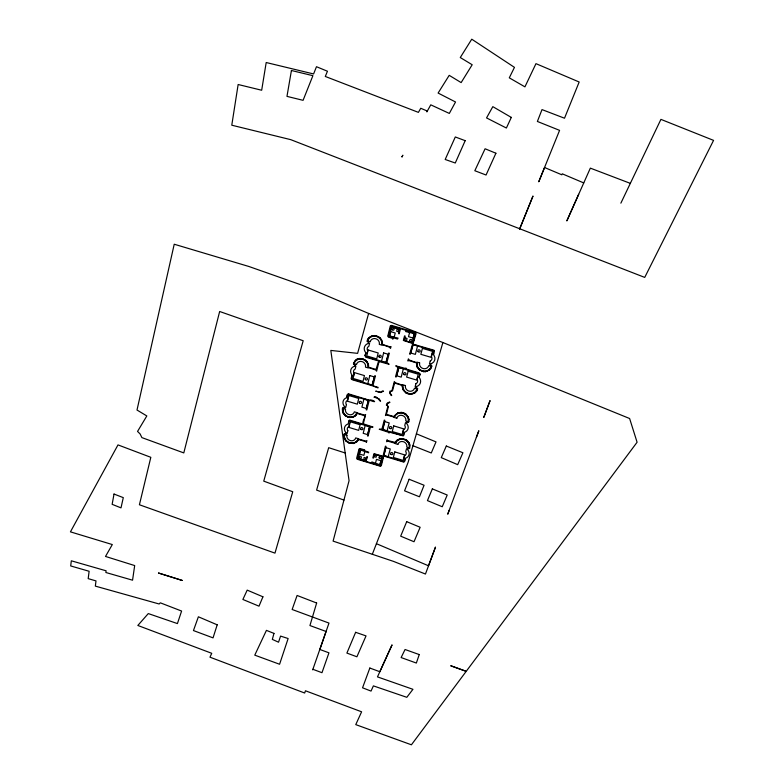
<?xml version="1.0" encoding="UTF-8"?>
<svg xmlns="http://www.w3.org/2000/svg" width="784" height="784" viewBox="0 0 784 784"><rect width="100%" height="100%" fill="white"/><g stroke="black" fill="none" stroke-linecap="round" stroke-linejoin="round"><path stroke-width="1.18" d="M415.863 388.109L417 388.786A7.291 6.674 25.4 0 1 408.719 393.47A7.291 6.674 25.4 0 1 402.888 385.473L402.878 385.454M368.059 367.304L368.068 367.226A7.272 6.644 30.7 0 0 362.169 359.18A7.272 6.644 30.7 0 0 354.025 363.943C356.416 363.864 354.074 367.255 354.535 364.697L353.613 364.423M402.192 386.051L402.251 385.405L394.695 383.053M420.185 374.301L420.126 373.762M342.392 408.964L342.539 411.531M342.392 408.954L342.706 407.729L343.931 407.925L344.127 407.092L344.735 407.2L344.362 408.405M415.863 388.011L416.147 386.943L416.735 387.188L416.5 388.041L417.666 388.531L417.421 389.609M351.193 378.329L351.82 375.889M343.921 434.581L343.804 436.394M364.776 355.789C367.765 350.223 363.766 355.397 365.863 356.622L385.924 362.492L388.697 353.016L389.295 353.202L387.09 361.836A1.264 1.166 28.5 0 0 388.011 363.335L389.119 364.315L380.279 361.855A1.264 1.166 29.2 0 0 378.78 362.629L376.614 371.204L375.752 369.999L368.059 367.353M353.476 363.58L353.594 364.413M343.921 434.571L344.245 433.738L345.372 434.003L345.568 433.189L346.156 433.317L345.862 434.424M347.185 394.646C347.263 400.702 346.107 394.401 348.508 394.45L368.225 400.428L366.197 409.777L366.794 409.954L368.99 401.281A1.254 1.137 28.3 0 1 370.46 400.536C379.368 403.848 371.577 398.664 368.803 400.222M348.635 420.861C348.733 427.015 347.528 420.714 349.929 420.763L369.489 426.731L367.48 435.924L368.068 436.1L370.166 427.897A1.245 1.117 27.2 0 1 371.636 427.162L373.027 427.015L364.452 424.222A1.245 1.117 27.8 0 1 363.541 422.772L365.638 414.501L364.354 415.03L356.965 412.864M408.778 421.821L408.944 419.264M360.513 450.036L359.493 454.024L363.864 455.347L364.893 451.368M366.02 441.637L366.451 442.392L366.922 440.579L365.589 441.078L358.288 438.922M390.246 346.949L391.01 346.508L390.51 348.449L389.589 347.214L381.886 344.45A7.34 6.772 30.8 0 0 375.957 336.297A7.34 6.772 30.8 0 0 367.706 341.158C370.097 341.03 367.784 344.509 368.215 341.922L367.059 341.461L367.441 339.884M386.404 414.471L388.354 406.749L387.002 404.897L387.335 403.603L389.922 402.368L389.481 401.937A6.439 5.851 27.2 0 1 387.384 402.986L386.336 404.995L386.806 405.426A1.254 1.137 26.7 0 1 387.717 406.896L385.454 415.559L386.816 415.04L394.381 417.147M394.607 382.974L392.519 390.795L390.452 391.637L390.109 392.941L391.726 395.44L391.177 395.548A6.439 5.851 27.2 0 0 389.844 393.519L389.922 391.177L390.54 391.069A1.254 1.147 27 0 0 392.029 390.305L394.323 381.494L395.234 382.71L402.878 385.316M375.438 463.344L376.477 459.365L380.857 460.698L379.809 464.667M409.64 332.357L408.503 336.679L413.09 338.031L414.226 333.7M353.476 363.57L355.348 360.336M387.521 440.637L387.12 439.706L386.59 441.706L387.933 441.196L395.361 443.342M420.155 374.429C417.696 380.015 420.704 374.203 419.087 373.507L398.997 367.598L396.145 377.006L395.538 376.83L397.772 368.255A1.264 1.166 27.4 0 0 396.851 366.765L395.724 365.805L404.603 368.245A1.274 1.166 26.7 0 0 405.74 368.049L406.328 368.353L405.524 368.833L419.244 372.939M407.739 448.046L407.474 449.016L409.581 448.448M404.799 461.266C405.279 455.22 405.348 461.619 403.535 461.462L383.944 455.455L386.002 446.351L385.414 446.174L383.043 456.2L373.948 453.711L372.851 457.934L373.439 458.111L374.458 454.171L382.171 456.513L379.985 464.814L371.822 461.903L371.871 462.923L380.367 465.422L383.043 456.778L380.769 465.431L380.162 465.725L357.455 458.787L359.464 449.624L357.612 458.503L366.04 461.149L367.48 456.778L366.902 456.602L365.893 460.531L358.219 458.199L360.336 449.889L368.509 452.799L368.686 452.133L359.738 449.134C361.767 451.437 366.579 449.947 363.952 449.693L360.052 448.536L359.062 448.948L356.671 458.121L357.122 459.208L380.544 466.294L381.347 465.627L383.719 455.974M368.617 313.443L357.602 353.359L330.809 350.419L349.066 480.7L333.092 541.107L393.529 561.393L425.457 574.045L435.492 547.065L428.515 565.793L376.428 543.694L408.121 462.325L442.891 342.53L368.617 313.443L301.967 285.17L248.881 266.482L174.224 244.226L137.004 410.032L146.824 415.941L137.543 431.425L140.101 433.934L141.894 437.609L183.799 452.917L219.657 311.493L303.192 340.746L263.747 481.141L292.736 491.735L274.968 553.132L139.415 504.759L150.822 457.317L117.992 444.9L70.433 531.856L112.308 544.557L105.507 556.444L134.681 565.568L132.555 580.189L105.879 572.506L106.105 570.801L71.324 560.805L70.697 565.94L89.121 571.271L88.19 578.631L95.991 580.905L95.344 586.118L159.162 603.994L160.308 602.818L181.604 611.05L177.419 623.584L148.294 613.578L137.827 625.465L211.739 653.307L209.975 657.188L304.682 693.027L305.456 690.773L361.61 711.803L355.76 724.622L411.414 744.8L637.088 442.245L629.621 418.519L442.891 342.53M408.778 421.831L406.504 422.899L407.376 421.596M403.76 435.473C403.917 429.446 404.916 435.345 402.466 435.532L382.798 429.534L384.866 420.283L384.278 420.106L382.122 428.378A1.245 1.117 26.4 0 1 380.652 429.103L379.25 429.25L387.845 432.053A1.245 1.117 25.8 0 1 388.707 432.827L389.344 432.895L388.835 432.004L403.427 435.904M409.601 448.399L409.826 444.989M356.573 413.168L356.583 413.148A7.164 6.448 29.4 0 1 347.939 416.657A7.164 6.448 29.4 0 1 343.157 408.278L344.147 408.513M357.916 439.226L357.974 439.118A7.105 6.35 28.3 0 1 349.35 442.627A7.105 6.35 28.3 0 1 344.607 434.346L345.489 434.591M394.587 416.912L394.597 416.892A7.213 6.527 25.1 0 1 403.417 413.384A7.213 6.527 25.1 0 1 408.131 421.821L407.386 421.606M395.636 443.107L395.655 443.058A7.154 6.419 24.3 0 1 404.407 439.638A7.154 6.419 24.3 0 1 409.091 447.968L408.356 447.752M417.421 389.619L416.686 391.089M476.407 437.325L478.828 430.749L447.733 514.206L449.232 510.247M372.331 554.259L376.428 543.694M367.441 339.864L368.255 338.404M578.68 194.314L566.832 220.921L590.342 168.129L630.336 183.368M395.263 442.411L388.119 440.667M620.869 203.164L660.922 119.374L713.567 140.375L644.722 277.409L290.756 139.66L231.78 125.205L238.14 84.505L261.68 90.238L266.197 62.524L313.59 73.951L316.481 66.709L327.457 71.246L325.291 76.46L418.401 112.367L420.753 108.27L427.319 111.063L426.868 111.877L430.769 104.831L449.32 113.425L455.533 101.989L438.109 93.061L449.203 75.342L461.139 82.594L472.193 64.749L460.277 57.536L471.752 39.2L514.461 67.365L509.286 77.832L524.937 86.857L535.962 63.651L579.17 82.006L564.509 118.217L542.009 109.593L537.383 121.461L559.58 130.36L538.755 181.79L544.566 167.511L561.844 174.803L562.265 173.813L583.747 182.927M358.219 440.069L358.474 439.51L365.844 441.657M395.263 442.401L395.842 441.431M356.769 414.226L357.132 413.452L364.197 415.579M358.219 440.079L357.181 441.549M394.411 415.834L394.038 416.608L386.875 414.471M394.411 415.824L397.939 412.825M356.534 414.638L355.671 415.696M416.686 391.098L415.236 392.666M430.681 368.901L431.974 365.991L430.788 365.403C431.572 363.404 429.211 365.119 430.514 365.942M368.264 338.394L368.882 337.669M396.126 441.059L396.596 440.559M357.171 441.559L353.545 443.519L349.174 443.146M368.892 337.659L371.773 335.885L375.026 335.532M355.662 415.706L352.869 417.362M396.606 440.549L397.312 439.961M355.358 360.336L356.906 359.229M380.877 392.519L375.722 391.167L380.269 392.235L382.759 390.893L383.572 391.216L382.994 391.451M429.671 369.97L425.349 371.724M386.532 362.894L386.277 363.021M398.331 367.206L398.586 367.079M397.321 439.951L400.144 438.736M404.358 461.854L403.78 462.031M414.844 392.96L411.659 394.185L408.121 393.911M370.224 426.8L370.117 426.594M382.033 429.475L382.22 429.74M356.916 359.219L358.504 358.621M397.949 412.825L401.359 412.355M347.841 393.921L348.625 393.891M349.262 420.234L349.801 420.165M352.859 417.372L348.733 417.48L345.146 415.657M359.239 358.474L362.747 358.729L365.912 360.444M425.34 371.724L423.556 371.675M401.134 438.609L405.534 439.52M375.036 335.542L378.456 336.659M401.624 412.384L403.358 412.756M423.536 371.675L419.509 369.999M371.832 385.581L377.976 387.913L378.123 387.365L374.115 386.169A1.254 1.147 28.6 0 1 373.194 384.689L375.428 375.869L374.83 375.693L372.077 385.013L352.271 379.152C350.732 378.496 353.437 375.879 351.83 375.889M364.237 415.579C366.54 416.794 361.13 421.821 363.472 424.262L350.056 420.224M371.792 385.571L352.134 379.711M430.534 365.942L431.288 366.167A7.35 6.791 24.8 0 1 422.89 370.95A7.35 6.791 24.8 0 1 417.029 362.855L409.307 360.072L408.386 358.837L407.827 360.954L408.964 360.562M409.219 360.66L416.392 362.786L416.961 366.814M365.707 357.181L379.446 361.248L378.241 362.267L376.026 369.499M375.771 369.391L368.686 367.284L368.421 364.217L366.99 361.561M348.645 393.901L368.519 399.938M384.062 456.131L403.329 461.982M345.156 452.956L328.682 447.684L316.609 490.098L343.941 500.104M403.368 412.766L404.309 413.139M413.011 445.753L431.269 452.976L436.012 441.892L416.402 433.817M407.376 393.656L405.789 392.823M348.694 442.95L345.852 440.941M405.544 439.52L406.827 440.324M433.954 350.203L412.933 344.127L416.088 333.729L415.549 332.475L391.598 325.409L390.295 325.928L387.747 336.238L388.482 337.13L392.461 338.306L392.882 339.207L392.99 337.865L388.462 336.395L397.537 339.031L398.076 338.11L389.344 336.003L391.637 326.967L399.683 329.329L398.576 333.612L399.183 333.788L400.369 329.133L391.275 326.311L388.433 335.728L391.157 325.987L415.383 333.122L413.001 342.961L415.128 333.357L405.867 330.838L405.681 331.554L414.452 333.67L412.08 342.696L404.054 340.325L405.161 336.062L404.554 335.885L403.368 340.442L412.698 343.49L409.63 354.094L410.238 354.27L413.109 344.715L433.591 350.683L433.248 353.907L433.875 354.015L434.414 350.673M404.779 413.384L406.043 414.226M378.476 336.669L379.936 337.747M405.779 392.813L402.956 389.619M406.837 440.334L407.406 440.804M419.499 369.989L416.97 366.834M406.053 414.236L408.346 417.166M390.197 346.91L382.514 344.509L382.386 341.873M345.136 415.647L343.137 413.129M365.922 360.454L366.824 361.355M407.415 440.814L408.425 441.911M379.946 337.747L380.975 338.894M345.842 440.931L344.695 439.344M351.448 379.24L351.222 378.79M408.435 441.921L408.846 442.519M408.856 442.529L409.307 443.381M381.553 339.766L382.386 341.863M344.695 439.334L344.284 438.472M343.137 413.119L342.549 411.541M402.947 389.609L402.182 386.306M409.317 443.391L409.581 444.058M408.356 417.176L408.944 419.254M344.196 438.236L343.804 436.414M409.581 444.067L409.826 444.979M380.906 392.549A6.439 5.851 27.2 0 1 383.013 391.49M374.193 397.184C375.761 394.332 381.24 403.339 380.544 400.938A6.439 5.851 27.2 0 1 379.289 398.88L374.193 397.155M291.423 70.501L286.973 96.373L303.075 100.332L312.904 75.685L291.423 70.501M114.023 494.047L112.141 504.328L121.001 507.865L123.294 497.634L114.023 494.047M346.43 404.603L345.705 407.543A6.047 5.459 29.8 0 1 343.108 401.369A6.047 5.459 29.8 0 1 348.155 397.488L347.449 400.448A3.097 2.793 29.8 0 0 346.43 404.603M354.123 373.311L353.388 376.32A6.115 5.576 30.7 0 1 350.771 370.028A6.115 5.576 30.7 0 1 355.897 366.04L355.172 369.058A3.126 2.852 30.7 0 0 354.133 373.311M348.88 395.499L347.479 401.212L357.328 404.172L358.749 398.458L348.88 395.499M354.505 372.645L353.074 378.447L363.002 381.406L364.452 375.605L354.505 372.645M347.851 430.749L347.136 433.64A5.998 5.37 28.7 0 1 344.558 427.545A5.998 5.37 28.7 0 1 349.576 423.752L348.87 426.653A3.067 2.744 28.7 0 0 347.861 430.749M367.765 350.673L367.01 353.731A6.164 5.674 30.8 0 1 364.384 347.351A6.164 5.674 30.8 0 1 369.587 343.284L368.843 346.361A3.156 2.901 30.8 0 0 367.774 350.673M350.291 421.792L348.89 427.417L358.67 430.367L360.091 424.752L350.291 421.792M368.157 349.997L366.687 355.907L376.712 358.876L378.202 352.976L368.157 349.997M363.952 398.909L361.885 407.131L366.324 408.464L368.402 400.242L363.952 398.909M369.813 375.575L367.716 383.935L372.194 385.267L374.301 376.908L369.813 375.575M365.246 425.212L363.188 433.307L367.598 434.64L369.666 426.545L365.246 425.212M383.621 352.918L381.465 361.414L385.983 362.757L388.158 354.26L383.621 352.918M390.667 331.652L389.57 335.964L394.136 337.306L395.234 332.994L390.667 331.652M364.266 457.474L363.756 459.453L365.315 459.924L365.824 457.944L364.266 457.474M397.223 329.074L396.675 331.24L398.301 331.72L398.85 329.554L397.223 329.074M375.036 454.779L374.517 456.778L376.075 457.248L376.594 455.259L375.036 454.779M405.436 337.953L404.877 340.109L406.504 340.589L407.063 338.433L405.436 337.953M384.738 421.586L382.621 429.72L387.051 431.053L389.187 422.919L384.738 421.586M398.88 367.333L396.675 375.781L401.192 377.124L403.407 368.676L398.88 367.333M385.875 447.635L383.768 455.641L388.168 456.974L390.285 448.967L385.875 447.635M413.05 344.441L410.787 353.025L415.353 354.368L417.627 345.793L413.05 344.441M393.735 425.879L392.245 431.523L402.114 434.503L403.623 428.858L393.735 425.879M408.17 371.234L406.622 377.094L416.686 380.083L418.254 374.223L408.17 371.234M394.803 451.898L393.323 457.454L403.113 460.424L404.613 454.877L394.803 451.898M422.429 348.361L420.841 354.319L431.004 357.318L432.611 351.359L422.429 348.361M403.633 429.622L402.868 432.543A6.056 5.468 24.8 0 0 408.052 428.711A6.056 5.468 24.8 0 0 405.544 422.566L404.74 425.487A3.097 2.803 24.8 0 1 403.633 429.612M415.941 383.67L415.148 386.688A6.154 5.645 25.2 0 0 420.44 382.7A6.154 5.645 25.2 0 0 417.911 376.389L417.078 379.407A3.146 2.891 25.2 0 1 415.932 383.67M404.622 455.631L403.868 458.503A6.017 5.39 24 0 0 409.013 454.749A6.017 5.39 24 0 0 406.524 448.683L405.72 451.564A3.077 2.754 24 0 1 404.622 455.622M430.23 360.973L429.426 364.041A6.213 5.753 24.6 0 0 432.258 353.564L431.406 356.642A3.175 2.94 24.6 0 1 430.23 360.973M273.969 633.403L272.332 639.391L278.545 642.204L280.564 636.098L288.13 638.529L279.584 664.254L254.771 655.15L266.433 630.365L273.969 633.403M316.648 603.014L309.935 625.544L326.075 631.473L312.698 669.85L312.894 669.301L321.979 672.701L328.947 652.827L319.833 649.466L328.986 623.084L292.148 609.491L297.097 595.468L316.648 603.014M490.01 400.761L483.826 417.294L490.01 400.761M217.197 624.819L213.042 637.872L193.452 630.561L198.381 616.792L217.197 624.819M419.254 654.571L416.343 663.048L401.124 657.551L405.063 649.505L419.254 654.571M369.842 668.037L362.551 687.803L371.028 691.086L373.39 685.882L406.808 697.309L412.943 689.312L377.476 676.886L392.049 644.869L379.828 671.731L369.842 668.037M409.13 479.259L404.554 490.813L419.44 496.782L424.075 485.247L409.13 479.259M532.924 196.196L519.557 229.202L532.924 196.196M262.934 596.8L258.994 606.179L242.883 599.466L247.195 590.127L262.934 596.8M406.71 521.664L400.673 536.168L414.021 541.744L420.136 527.269L406.71 521.664M432.337 488.873L427.437 500.604L442.245 506.748L447.213 495.027L432.337 488.873M355.632 632.306L346.891 653.082L356.906 656.786L366.03 635.902L355.632 632.306M446.312 446.018L441.265 457.631L457.689 464.657L462.913 452.76L446.312 446.018M465.186 140.669L455.269 163.013L445.185 159.475L455.298 136.965L465.186 140.669M495.909 153.233L486.06 175.018L474.82 170.726L485.09 148.774L495.909 153.233M511.315 117.414L506.386 128.027L486.55 117.914L492.822 106.653L511.315 117.414M402.241 156.408L401.927 157.055L402.839 155.203L402.241 156.408M370.215 341.697L367.451 340.883A7.664 7.066 30.8 0 1 376.487 336.12A7.664 7.066 30.8 0 1 382.063 345.195L379.289 344.372A4.753 4.39 30.8 0 0 375.83 338.747A4.753 4.39 30.8 0 0 370.215 341.697M419.636 362.923L416.853 362.1A7.673 7.085 24.8 0 0 422.36 371.116A7.673 7.085 24.8 0 0 431.543 366.451L428.76 365.618A4.763 4.4 24.8 0 1 423.056 368.529A4.763 4.4 24.8 0 1 419.636 362.923M356.514 364.482L353.77 363.658A7.595 6.938 30.7 0 1 362.688 359.013A7.595 6.938 30.7 0 1 368.245 367.961L365.491 367.147A4.714 4.312 30.7 0 0 362.051 361.591A4.714 4.312 30.7 0 0 356.514 364.482M405.465 385.561L402.711 384.738A7.605 6.968 25.4 0 0 408.19 393.637A7.605 6.968 25.4 0 0 417.255 389.07L414.491 388.247A4.724 4.322 25.4 0 1 408.866 391.079A4.724 4.322 25.4 0 1 405.465 385.561M396.822 418.235L394.097 417.421A7.526 6.811 25.1 0 1 403.045 412.962A7.526 6.811 25.1 0 1 408.484 421.733L405.749 420.91A4.675 4.224 25.1 0 0 402.378 415.471A4.675 4.224 25.1 0 0 396.822 418.235M345.519 409.179L342.814 408.366A7.477 6.733 29.4 0 0 348.312 417.078A7.477 6.733 29.4 0 0 357.053 412.649L354.348 411.835A4.645 4.175 29.4 0 1 348.919 414.589A4.645 4.175 29.4 0 1 345.519 409.179M397.87 444.391L395.165 443.568A7.468 6.703 24.3 0 1 404.054 439.226A7.468 6.703 24.3 0 1 409.434 447.88L406.729 447.066A4.635 4.165 24.3 0 0 403.388 441.696A4.635 4.165 24.3 0 0 397.87 444.391M346.94 435.247L344.264 434.444A7.419 6.635 28.3 0 0 349.713 443.038A7.419 6.635 28.3 0 0 358.396 438.717L355.72 437.903A4.606 4.116 28.3 0 1 350.33 440.588A4.606 4.116 28.3 0 1 346.94 435.247M182.143 580.415L158.544 573.035L182.143 580.415M451.535 666.037L450.702 665.763L465.745 671.163L451.535 666.037M365.285 379.387A1.196 1.098 29.6 0 0 367.324 379.544A1.196 1.098 29.6 0 0 366.304 377.79A1.196 1.098 29.6 0 0 365.285 379.387M379.025 356.808A1.215 1.117 29.5 0 0 381.083 356.955A1.215 1.117 29.5 0 0 380.064 355.181A1.215 1.117 29.5 0 0 379.025 356.808M403.809 374.35A1.205 1.107 26.4 0 0 405.867 374.321A1.205 1.107 26.4 0 0 404.681 372.635A1.205 1.107 26.4 0 0 403.809 374.35M418.009 351.555A1.225 1.127 25.9 0 0 420.087 351.506A1.225 1.127 25.9 0 0 418.891 349.811A1.225 1.127 25.9 0 0 418.009 351.555M359.405 402.868A1.196 1.078 29 0 0 361.424 403.025A1.196 1.078 29 0 0 360.415 401.3A1.196 1.078 29 0 0 359.405 402.868M360.738 429.093A1.186 1.058 27.9 0 0 362.747 429.26A1.186 1.058 27.9 0 0 361.738 427.554A1.186 1.058 27.9 0 0 360.738 429.093M389.658 428.182A1.186 1.068 25.7 0 0 391.677 428.162A1.186 1.068 25.7 0 0 390.51 426.535A1.186 1.068 25.7 0 0 389.658 428.182M390.755 454.152A1.176 1.058 24.9 0 0 392.755 454.142A1.176 1.058 24.9 0 0 391.598 452.525A1.176 1.058 24.9 0 0 390.755 454.152M409.777 341.03A1.166 1.088 27.3 0 0 411.776 341.177A1.166 1.088 27.3 0 0 410.796 339.452A1.166 1.088 27.3 0 0 409.777 341.03M391.951 329.603A1.166 1.088 29.8 0 0 393.94 329.741A1.166 1.088 29.8 0 0 392.96 328.006A1.166 1.088 29.8 0 0 391.951 329.603M379.211 458.032A1.127 1 25.6 0 0 381.112 458.023A1.127 1 25.6 0 0 380.015 456.494A1.127 1 25.6 0 0 379.211 458.032M359.307 457.631A1.117 1 27 0 0 361.199 457.797A1.117 1 27 0 0 360.248 456.18A1.117 1 27 0 0 359.307 457.631"/></g></svg>
